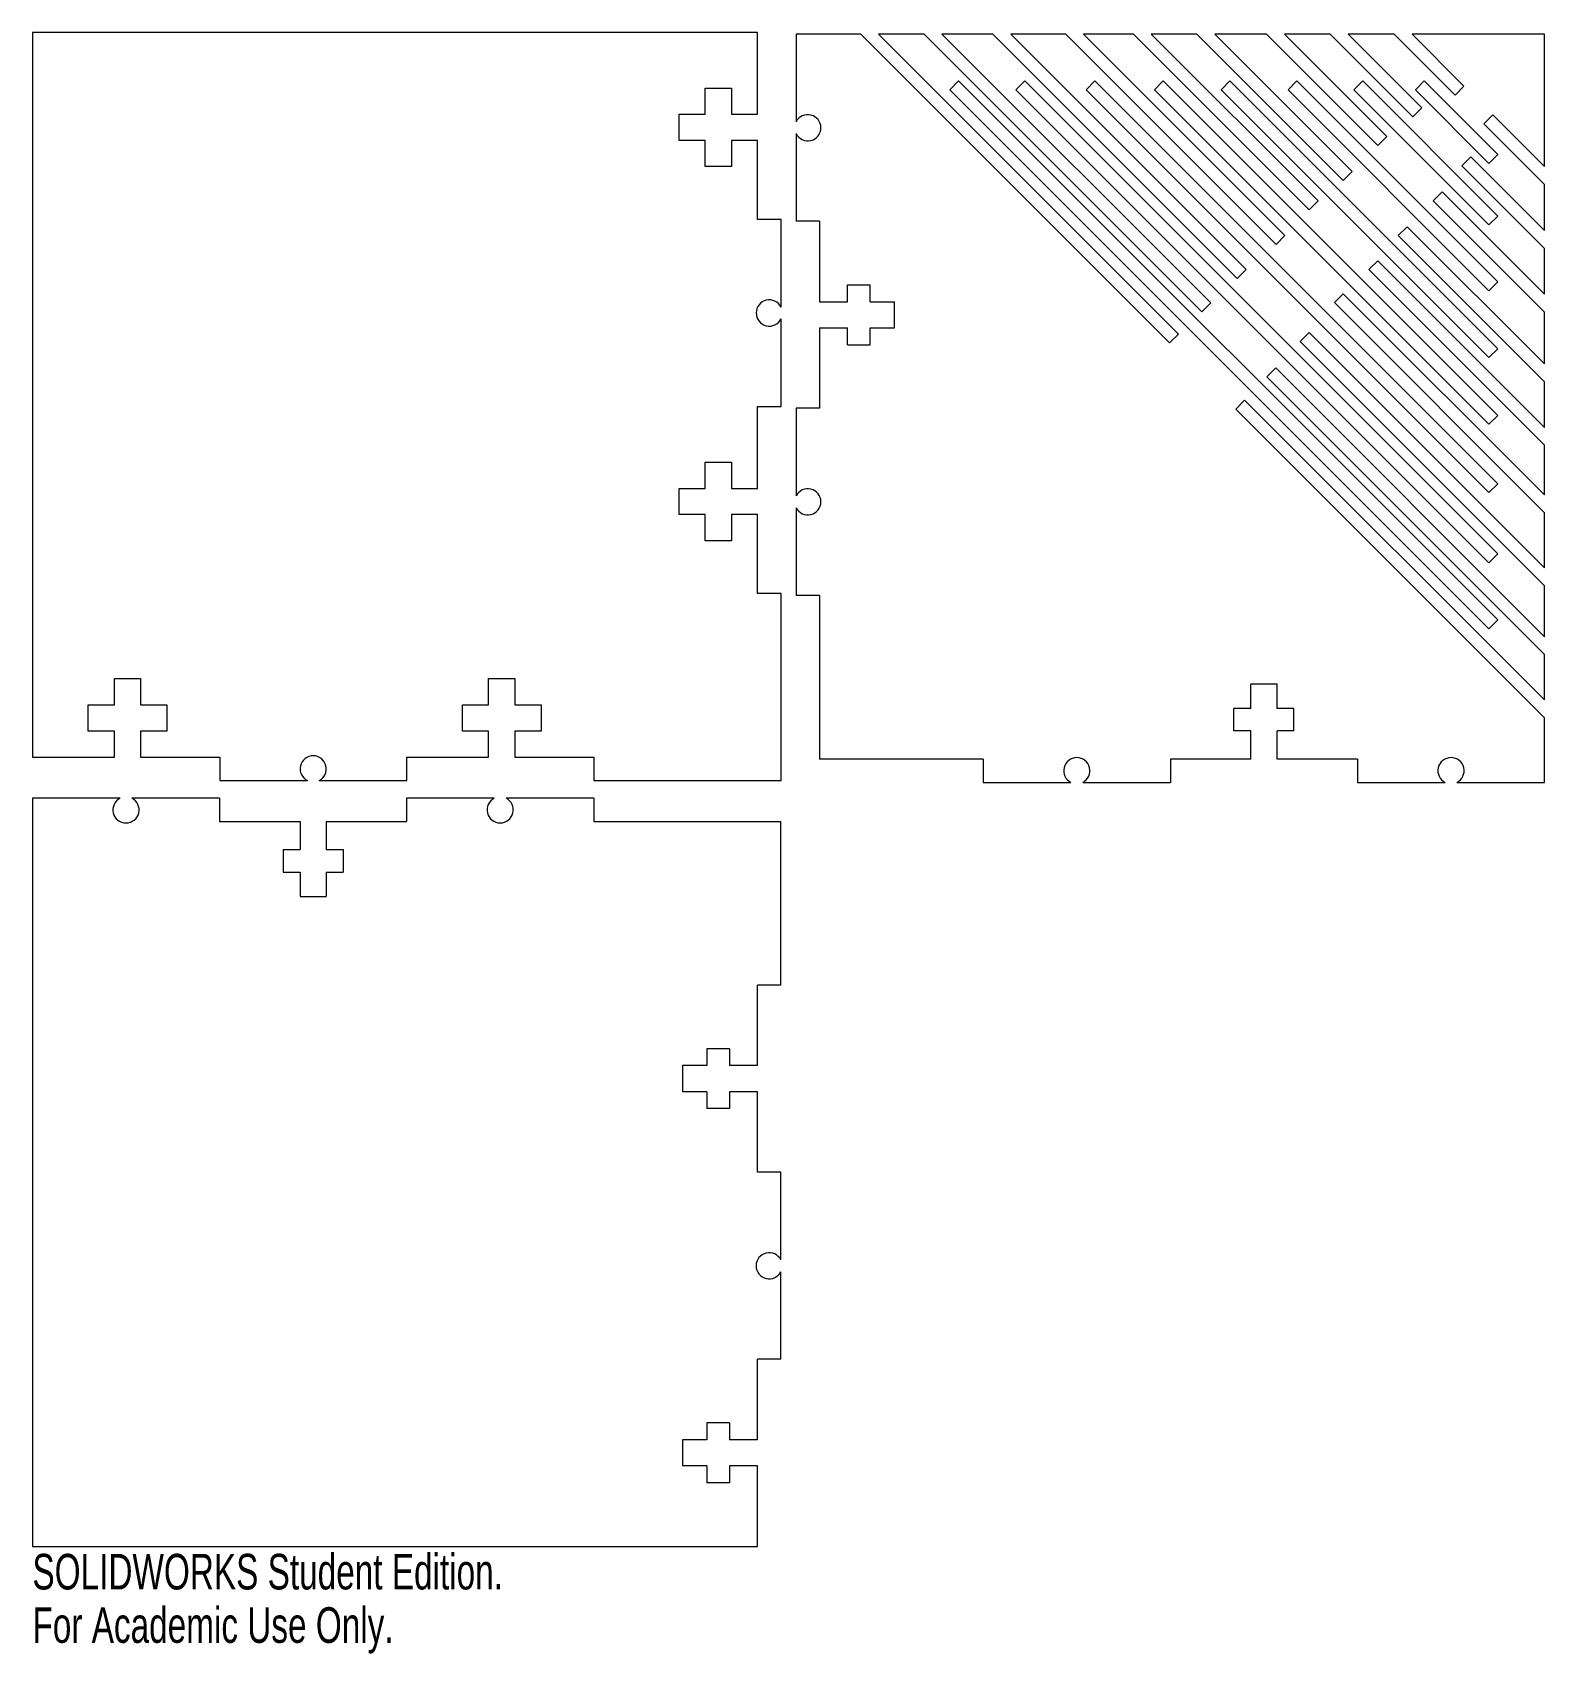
# Model space of a CAD drawing. Header units: inches. Extents: x 0 to 8.08, y -4.67 to 4.
import ezdxf

# ---------------------------------------------------------------- set-up
doc = ezdxf.new("R2010")
doc.units = ezdxf.units.IN
doc.header["$MEASUREMENT"] = 0
doc.styles.add('SLDTEXTSTYLE0', font='TXT', dxfattribs={"width": 0.7})

msp = doc.modelspace()

# ---------------------------------------------------------------- linework, layer by layer
at = {"color": 7, "linetype": 'Continuous', "lineweight": 15}
for p, q in [((0, 4), (0, 0.125)), ((3.875, 4), (0, 4)), ((3.875, 3.5625), (3.875, 4)), ((4.0809, 3.9904), (4.0809, 3.5219)), ((4.4264, 3.9904), (4.0809, 3.9904)), ((6.0768, 2.3399), (4.4264, 3.9904)), ((4.5216, 3.9904), (6.1245, 2.3875)), ((4.7646, 3.9904), (4.5216, 3.9904)), ((4.7646, 3.9904), (6.249, 2.5059)), ((6.2966, 2.5536), (4.8598, 3.9904)), ((5.1325, 3.9904), (4.8598, 3.9904)), ((5.1325, 3.9904), (6.4381, 2.6847)), ((6.4857, 2.7323), (5.2277, 3.9904)), ((5.5223, 3.9904), (5.2277, 3.9904)), ((5.5223, 3.9904), (6.6459, 2.8668)), ((6.6935, 2.9144), (5.6175, 3.9904)), ((5.8839, 3.9904), (5.6175, 3.9904)), ((5.8839, 3.9904), (6.8226, 3.0517)), ((6.8702, 3.0993), (5.9791, 3.9904)), ((6.2228, 3.9904), (5.9791, 3.9904)), ((6.2228, 3.9904), (7.0043, 3.2088)), ((7.0519, 3.2564), (6.318, 3.9904)), ((6.5953, 3.9904), (6.318, 3.9904)), ((6.5953, 3.9904), (7.1902, 3.3954)), ((7.2378, 3.443), (6.6905, 3.9904)), ((6.9358, 3.9904), (6.6905, 3.9904)), ((6.9358, 3.9904), (7.3774, 3.5488)), ((7.425, 3.5964), (7.031, 3.9904)), ((7.2777, 3.9904), (7.031, 3.9904)), ((7.2777, 3.9904), (7.6026, 3.6654)), ((7.6502, 3.713), (7.3729, 3.9904)), ((8.0809, 3.9904), (7.3729, 3.9904)), ((8.0809, 3.2824), (8.0809, 3.9904)), ((4.9015, 3.6928), (4.9491, 3.7404)), ((4.9491, 3.7404), (7.8309, 0.8586)), ((5.2551, 3.6928), (5.3027, 3.7404)), ((5.3027, 3.7404), (7.8309, 1.2122)), ((5.6778, 3.7404), (5.6302, 3.6928)), ((7.8309, 1.5873), (5.6778, 3.7404)), ((6.043, 3.7404), (5.9954, 3.6928)), ((7.8309, 1.9525), (6.043, 3.7404)), ((6.3993, 3.7404), (6.3517, 3.6928)), ((7.8309, 2.3088), (6.3993, 3.7404)), ((6.7574, 3.7404), (6.7098, 3.6928)), ((7.8309, 2.6669), (6.7574, 3.7404)), ((7.1089, 3.7404), (7.0613, 3.6928)), ((7.8309, 3.0184), (7.1089, 3.7404)), ((7.4381, 3.7404), (7.3905, 3.6928)), ((7.8309, 3.3476), (7.4381, 3.7404)), ((3.595, 3.7025), (3.735, 3.7025)), ((3.595, 3.5625), (3.595, 3.7025)), ((3.735, 3.7025), (3.735, 3.5625)), ((7.7832, 0.811), (4.9015, 3.6928)), ((7.7832, 1.1646), (5.2551, 3.6928)), ((5.6302, 3.6928), (7.7832, 1.5397)), ((5.9954, 3.6928), (7.7832, 1.9049)), ((6.3517, 3.6928), (7.7832, 2.2612)), ((6.7098, 3.6928), (7.7832, 2.6193)), ((7.0613, 3.6928), (7.7832, 2.9708)), ((7.3905, 3.6928), (7.7832, 3.3)), ((7.6026, 3.6654), (7.6502, 3.713)), ((3.455, 3.5625), (3.595, 3.5625)), ((3.455, 3.4225), (3.455, 3.5625)), ((3.735, 3.5625), (3.875, 3.5625)), ((7.3774, 3.5488), (7.425, 3.5964)), ((7.7559, 3.5121), (7.8035, 3.5598)), ((7.8035, 3.5598), (8.0809, 3.2824)), ((8.0809, 3.1872), (7.7559, 3.5121)), ((3.595, 3.4225), (3.455, 3.4225)), ((3.595, 3.2825), (3.595, 3.4225)), ((3.735, 3.4225), (3.735, 3.2825)), ((3.875, 3.4225), (3.735, 3.4225)), ((3.875, 3), (3.875, 3.4225)), ((4.0809, 3.4588), (4.0809, 2.9904)), ((7.1902, 3.3954), (7.2378, 3.443)), ((7.6392, 3.2869), (7.6868, 3.3345)), ((7.6868, 3.3345), (8.0809, 2.9405)), ((7.8309, 3.3476), (7.7832, 3.3)), ((3.735, 3.2825), (3.595, 3.2825)), ((7.0043, 3.2088), (7.0519, 3.2564)), ((8.0809, 2.8453), (7.6392, 3.2869)), ((7.4859, 3.0997), (7.5335, 3.1473)), ((7.5335, 3.1473), (8.0809, 2.6)), ((8.0809, 2.9405), (8.0809, 3.1872)), ((6.8226, 3.0517), (6.8702, 3.0993)), ((8.0809, 2.5048), (7.4859, 3.0997)), ((4, 3), (3.875, 3)), ((4, 2.5315), (4, 3)), ((4.2059, 2.9904), (4.0809, 2.9904)), ((4.2059, 2.9904), (4.2059, 2.5604)), ((7.2993, 2.9138), (7.3469, 2.9614)), ((7.3469, 2.9614), (8.0809, 2.2275)), ((7.8309, 3.0184), (7.7832, 2.9708)), ((6.6459, 2.8668), (6.6935, 2.9144)), ((8.0809, 2.1323), (7.2993, 2.9138)), ((7.1422, 2.7321), (7.1898, 2.7797)), ((7.1898, 2.7797), (8.0809, 1.8886)), ((8.0809, 2.6), (8.0809, 2.8453)), ((6.4381, 2.6847), (6.4857, 2.7323)), ((8.0809, 1.7934), (7.1422, 2.7321)), ((4.3559, 2.6504), (4.4759, 2.6504)), ((4.3559, 2.5604), (4.3559, 2.6504)), ((4.4759, 2.5604), (4.4759, 2.6504)), ((6.9573, 2.5554), (7.0049, 2.603)), ((7.0049, 2.603), (8.0809, 1.5271)), ((7.8309, 2.6669), (7.7832, 2.6193)), ((4.2059, 2.5604), (4.3559, 2.5604)), ((4.4759, 2.5604), (4.6059, 2.5604)), ((4.6059, 2.4204), (4.6059, 2.5604)), ((6.249, 2.5059), (6.2966, 2.5536)), ((8.0809, 1.4318), (6.9573, 2.5554)), ((4, 2), (4, 2.4685)), ((8.0809, 2.2275), (8.0809, 2.5048)), ((4.2059, 2.4204), (4.2059, 1.9904)), ((4.2059, 2.4204), (4.3559, 2.4204)), ((4.3559, 2.3304), (4.3559, 2.4204)), ((4.4759, 2.3304), (4.4759, 2.4204)), ((4.4759, 2.4204), (4.6059, 2.4204)), ((6.1245, 2.3875), (6.0768, 2.3399)), ((6.7752, 2.3476), (6.8228, 2.3952)), ((8.0809, 1.042), (6.7752, 2.3476)), ((6.8228, 2.3952), (8.0809, 1.1372)), ((4.3559, 2.3304), (4.4759, 2.3304)), ((7.8309, 2.3088), (7.7832, 2.2612)), ((6.5964, 2.1585), (6.644, 2.2061)), ((6.644, 2.2061), (8.0809, 0.7693)), ((8.0809, 0.6741), (6.5964, 2.1585)), ((8.0809, 1.8886), (8.0809, 2.1323)), ((3.875, 2), (4, 2)), ((3.875, 1.5625), (3.875, 2)), ((6.478, 2.034), (6.4304, 1.9864)), ((8.0809, 0.4311), (6.478, 2.034)), ((4.0809, 1.9904), (4.0809, 1.5219)), ((4.2059, 1.9904), (4.0809, 1.9904)), ((6.4304, 1.9864), (8.0809, 0.3359)), ((7.8309, 1.9525), (7.7832, 1.9049)), ((8.0809, 1.5271), (8.0809, 1.7934)), ((3.595, 1.7025), (3.735, 1.7025)), ((3.595, 1.5625), (3.595, 1.7025)), ((3.735, 1.7025), (3.735, 1.5625)), ((3.455, 1.5625), (3.595, 1.5625)), ((3.455, 1.4225), (3.455, 1.5625)), ((3.735, 1.5625), (3.875, 1.5625)), ((7.8309, 1.5873), (7.7832, 1.5397)), ((3.595, 1.4225), (3.455, 1.4225)), ((3.595, 1.2825), (3.595, 1.4225)), ((3.735, 1.4225), (3.735, 1.2825)), ((3.875, 1.4225), (3.735, 1.4225)), ((3.875, 1), (3.875, 1.4225)), ((4.0809, 1.4588), (4.0809, 0.9904)), ((8.0809, 1.1372), (8.0809, 1.4318)), ((3.735, 1.2825), (3.595, 1.2825)), ((7.7832, 1.1646), (7.8309, 1.2122)), ((8.0809, 0.7693), (8.0809, 1.042)), ((4, 1), (3.875, 1)), ((4, 0), (4, 1)), ((4.2059, 0.9904), (4.0809, 0.9904)), ((4.2059, 0.9904), (4.2059, 0.1154)), ((7.7832, 0.811), (7.8309, 0.8586)), ((8.0809, 0.4311), (8.0809, 0.6741)), ((0.4375, 0.545), (0.5775, 0.545)), ((0.4375, 0.405), (0.4375, 0.545)), ((0.5775, 0.545), (0.5775, 0.405)), ((2.4375, 0.545), (2.5775, 0.545)), ((2.4375, 0.405), (2.4375, 0.545)), ((2.5775, 0.545), (2.5775, 0.405)), ((6.6509, 0.5154), (6.5109, 0.5154)), ((6.5109, 0.3854), (6.5109, 0.5154)), ((6.6509, 0.3854), (6.6509, 0.5154)), ((0.2975, 0.405), (0.4375, 0.405)), ((0.2975, 0.265), (0.2975, 0.405)), ((0.5775, 0.405), (0.7175, 0.405)), ((0.7175, 0.405), (0.7175, 0.265)), ((2.2975, 0.405), (2.4375, 0.405)), ((2.2975, 0.265), (2.2975, 0.405)), ((2.5775, 0.405), (2.7175, 0.405)), ((2.7175, 0.405), (2.7175, 0.265)), ((6.5109, 0.3854), (6.4209, 0.3854)), ((6.4209, 0.2654), (6.4209, 0.3854)), ((6.7409, 0.3854), (6.6509, 0.3854)), ((6.7409, 0.2654), (6.7409, 0.3854)), ((0.4375, 0.265), (0.2975, 0.265)), ((0.4375, 0.125), (0.4375, 0.265)), ((0.5775, 0.265), (0.5775, 0.125)), ((0.7175, 0.265), (0.5775, 0.265)), ((2.4375, 0.265), (2.2975, 0.265)), ((2.4375, 0.125), (2.4375, 0.265)), ((2.5775, 0.265), (2.5775, 0.125)), ((2.7175, 0.265), (2.5775, 0.265)), ((6.5109, 0.2654), (6.4209, 0.2654)), ((6.5109, 0.1154), (6.5109, 0.2654)), ((6.6509, 0.1154), (6.6509, 0.2654)), ((6.7409, 0.2654), (6.6509, 0.2654)), ((8.0809, -0.0096), (8.0809, 0.3359)), ((0, 0.125), (0.4375, 0.125)), ((0.5775, 0.125), (1, 0.125)), ((1, 0.125), (1, 0)), ((2, 0.125), (2.4375, 0.125)), ((2, 0), (2, 0.125)), ((2.5775, 0.125), (3, 0.125)), ((3, 0.125), (3, 0)), ((5.0809, 0.1154), (4.2059, 0.1154)), ((5.0809, 0.1154), (5.0809, -0.0096)), ((6.5109, 0.1154), (6.0809, 0.1154)), ((6.0809, 0.1154), (6.0809, -0.0096)), ((7.0809, 0.1154), (6.6509, 0.1154)), ((7.0809, 0.1154), (7.0809, -0.0096)), ((1, 0), (1.4685, 0)), ((1.5315, 0), (2, 0)), ((3, 0), (4, 0)), ((5.0809, -0.0096), (5.5493, -0.0096)), ((5.6124, -0.0096), (6.0809, -0.0096)), ((7.0809, -0.0096), (7.5493, -0.0096)), ((7.6124, -0.0096), (8.0809, -0.0096)), ((0.4676, -0.094), (-0.0008, -0.094)), ((-0.0008, -0.094), (-0.0008, -4.094)), ((0.9992, -0.094), (0.5307, -0.094)), ((0.9992, -0.094), (0.9992, -0.219)), ((1.9992, -0.094), (1.9992, -0.219)), ((2.4676, -0.094), (1.9992, -0.094)), ((2.9992, -0.094), (2.5307, -0.094)), ((2.9992, -0.094), (2.9992, -0.219)), ((0.9992, -0.219), (1.4292, -0.219)), ((1.4292, -0.219), (1.4292, -0.369)), ((1.5692, -0.219), (1.5692, -0.369)), ((1.5692, -0.219), (1.9992, -0.219)), ((2.9992, -0.219), (3.9992, -0.219)), ((3.9992, -1.094), (3.9992, -0.219)), ((1.3392, -0.369), (1.4292, -0.369)), ((1.3392, -0.369), (1.3392, -0.489)), ((1.5692, -0.369), (1.6592, -0.369)), ((1.6592, -0.369), (1.6592, -0.489)), ((1.3392, -0.489), (1.4292, -0.489)), ((1.4292, -0.489), (1.4292, -0.619)), ((1.5692, -0.489), (1.5692, -0.619)), ((1.5692, -0.489), (1.6592, -0.489)), ((1.4292, -0.619), (1.5692, -0.619)), ((3.9992, -1.094), (3.8742, -1.094)), ((3.8742, -1.524), (3.8742, -1.094)), ((3.7242, -1.434), (3.6042, -1.434)), ((3.6042, -1.434), (3.6042, -1.524)), ((3.7242, -1.434), (3.7242, -1.524)), ((3.6042, -1.524), (3.4742, -1.524)), ((3.4742, -1.524), (3.4742, -1.664)), ((3.8742, -1.524), (3.7242, -1.524)), ((3.6042, -1.664), (3.4742, -1.664)), ((3.6042, -1.664), (3.6042, -1.754)), ((3.7242, -1.664), (3.7242, -1.754)), ((3.8742, -1.664), (3.7242, -1.664)), ((3.8742, -2.094), (3.8742, -1.664)), ((3.7242, -1.754), (3.6042, -1.754)), ((3.9992, -2.094), (3.8742, -2.094)), ((3.9992, -2.5625), (3.9992, -2.094)), ((3.9992, -3.094), (3.9992, -2.6255)), ((3.9992, -3.094), (3.8742, -3.094)), ((3.8742, -3.524), (3.8742, -3.094)), ((3.7242, -3.434), (3.6042, -3.434)), ((3.6042, -3.434), (3.6042, -3.524)), ((3.7242, -3.434), (3.7242, -3.524)), ((3.6042, -3.524), (3.4742, -3.524)), ((3.4742, -3.524), (3.4742, -3.664)), ((3.8742, -3.524), (3.7242, -3.524)), ((3.6042, -3.664), (3.4742, -3.664)), ((3.6042, -3.664), (3.6042, -3.754)), ((3.7242, -3.664), (3.7242, -3.754)), ((3.8742, -3.664), (3.7242, -3.664)), ((3.8742, -4.094), (3.8742, -3.664)), ((3.7242, -3.754), (3.6042, -3.754)), ((-0.0008, -4.094), (3.8742, -4.094))]:
    msp.add_line(p, q, dxfattribs=at)
for centre, start, end in [((4.1434, 3.4904), 206.7655, 153.2345), ((3.9375, 2.5), 26.7655, 333.2345), ((4.1434, 1.4904), 206.7655, 153.2345), ((1.5, 0.0625), 296.7655, 243.2345), ((5.5809, 0.0529), 296.7655, 243.2345), ((7.5809, 0.0529), 296.7655, 243.2345), ((0.4992, -0.1565), 116.7655, 63.2345), ((2.4992, -0.1565), 116.7655, 63.2345), ((3.9367, -2.594), 26.7655, 333.2345)]:
    msp.add_arc(centre, 0.07, start, end, dxfattribs=at)

# ---------------------------------------------------------------- texts
at = {"color": 7, "linetype": 'Continuous', "char_height": 0.1903, "attachment_point": 1, "style": 'SLDTEXTSTYLE0'}
for s, insert in [('SOLIDWORKS Student Edition.', (-0.0008, -4.1342)), ('For Academic Use Only.', (-0.0008, -4.4196))]:
    msp.add_mtext(s, dxfattribs=dict(at, insert=insert))

doc.saveas('drawing.dxf')
